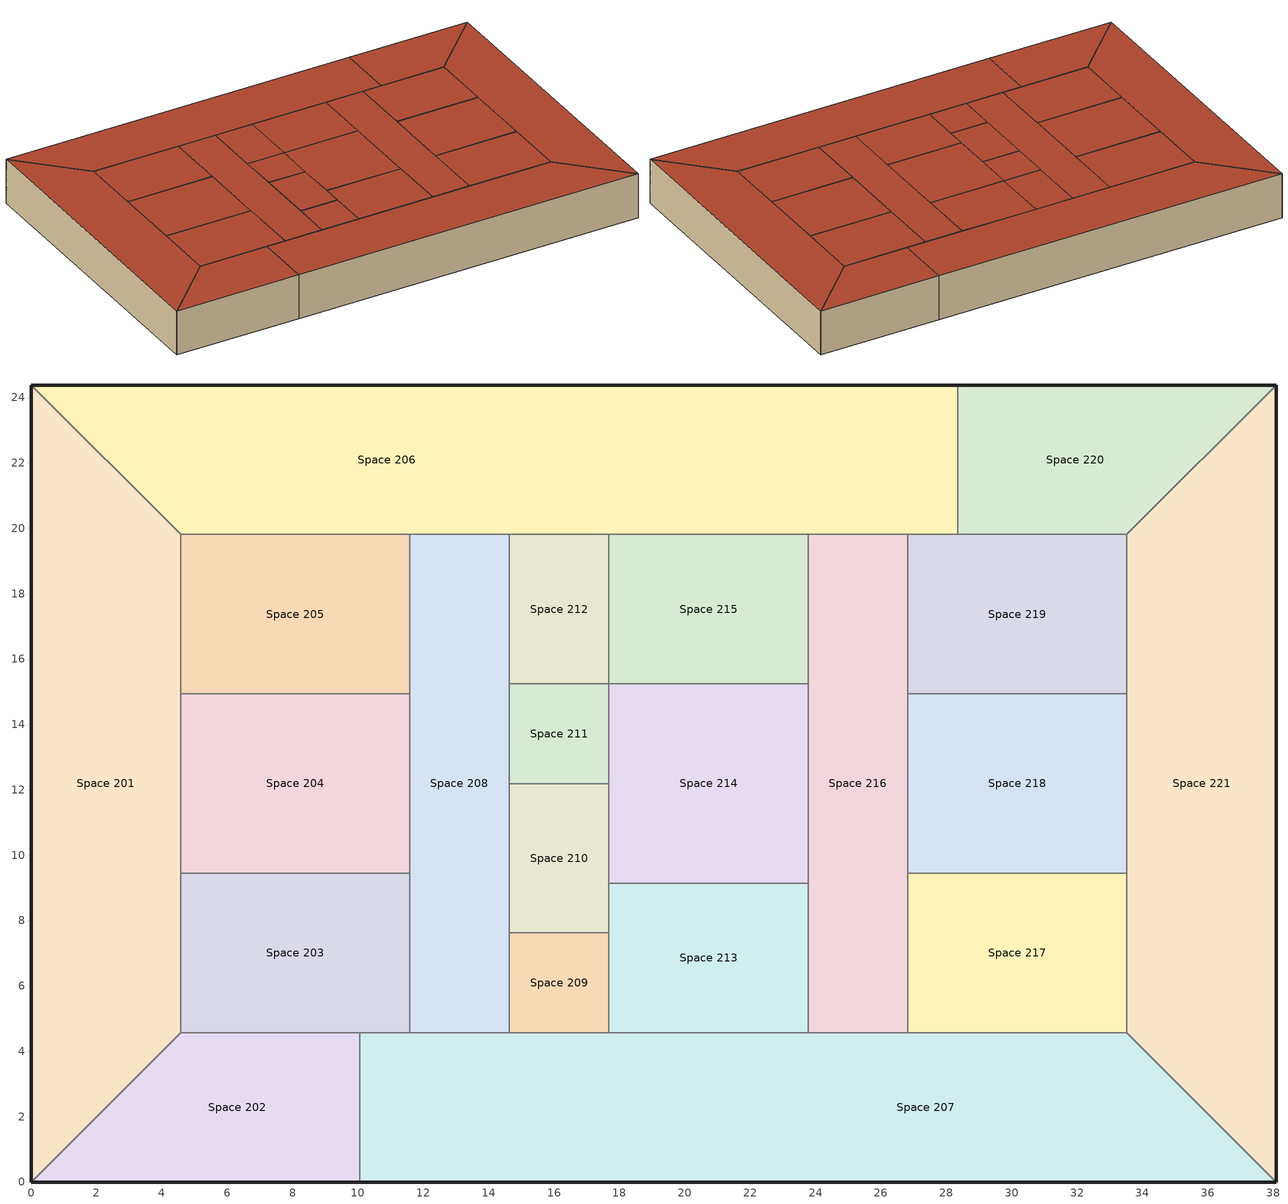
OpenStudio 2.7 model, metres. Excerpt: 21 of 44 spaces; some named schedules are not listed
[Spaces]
Space 220
 floor to Space 122: 38.1,24.38 33.53,19.81 28.35,19.81 28.35,24.38 z3.66
 wall outside: 38.1,24.38 28.35,24.38 z3.66:7.32
 wall to Space 221: 33.53,19.81 38.1,24.38 z3.66:7.32
 wall to Space 219: 28.35,19.81 33.53,19.81 z3.66:7.32
 wall to Space 206: 28.35,24.38 28.35,19.81 z3.66:7.32
 roof outside: 28.35,24.38 28.35,19.81 33.53,19.81 38.1,24.38 z7.32
Space 218
 floor to Space 120: 33.53,14.94 33.53,9.45 26.82,9.45 26.82,14.94 z3.66
 wall to Space 221: 33.53,9.45 33.53,14.94 z3.66:7.32
 wall to Space 217: 26.82,9.45 33.53,9.45 z3.66:7.32
 wall to Space 216: 26.82,14.94 26.82,9.45 z3.66:7.32
 wall to Space 219: 33.53,14.94 26.82,14.94 z3.66:7.32
 roof outside: 26.82,14.94 26.82,9.45 33.53,9.45 33.53,14.94 z7.32
Space 216
 floor to Space 117: 26.82,19.81 26.82,14.94 26.82,9.45 26.82,4.57 23.77,4.57 23.77,9.14 23.77,15.24 23.77,19.81 z3.66
 wall to Space 206: 26.82,19.81 23.77,19.81 z3.66:7.32
 wall to Space 219: 26.82,14.94 26.82,19.81 z3.66:7.32
 wall to Space 217: 26.82,4.57 26.82,9.45 z3.66:7.32
 wall to Space 207: 23.77,4.57 26.82,4.57 z3.66:7.32
 wall to Space 213: 23.77,9.14 23.77,4.57 z3.66:7.32
 wall to Space 214: 23.77,15.24 23.77,9.14 z3.66:7.32
 wall to Space 215: 23.77,19.81 23.77,15.24 z3.66:7.32
 roof outside: 23.77,19.81 23.77,15.24 23.77,9.14 23.77,4.57 26.82,4.57 26.82,9.45 26.82,14.94 26.82,19.81 z7.32
Space 214
 floor to Space 114: 23.77,15.24 23.77,9.14 17.68,9.14 17.68,12.19 17.68,15.24 z3.66
 wall to Space 213: 17.68,9.14 23.77,9.14 z3.66:7.32
 wall to Space 210: 17.68,12.19 17.68,9.14 z3.66:7.32
 wall to Space 211: 17.68,15.24 17.68,12.19 z3.66:7.32
 wall to Space 215: 23.77,15.24 17.68,15.24 z3.66:7.32
 roof outside: 17.68,15.24 17.68,12.19 17.68,9.14 23.77,9.14 23.77,15.24 z7.32
Space 217
 floor to Space 119: 33.53,9.45 33.53,4.57 26.82,4.57 26.82,9.45 z3.66
 wall to Space 221: 33.53,4.57 33.53,9.45 z3.66:7.32
 wall to Space 207: 26.82,4.57 33.53,4.57 z3.66:7.32
 roof outside: 26.82,9.45 26.82,4.57 33.53,4.57 33.53,9.45 z7.32
Space 213
 floor to Space 113: 23.77,9.14 23.77,4.57 19.2,4.57 17.68,4.57 17.68,7.62 17.68,9.14 z3.66
 wall to Space 209: 17.68,7.62 17.68,4.57 z3.66:7.32
 wall to Space 210: 17.68,9.14 17.68,7.62 z3.66:7.32
 wall to Space 207: 17.68,4.57 19.2,4.57 23.77,4.57 z3.66:7.32
 roof outside: 17.68,9.14 17.68,7.62 17.68,4.57 19.2,4.57 23.77,4.57 23.77,9.14 z7.32
Space 210
 floor to Space 110: 17.68,12.19 17.68,9.14 17.68,7.62 14.63,7.62 14.63,12.19 z3.66
 wall to Space 209: 14.63,7.62 17.68,7.62 z3.66:7.32
 wall to Space 208: 14.63,12.19 14.63,7.62 z3.66:7.32
 wall to Space 211: 17.68,12.19 14.63,12.19 z3.66:7.32
 roof outside: 14.63,12.19 14.63,7.62 17.68,7.62 17.68,9.14 17.68,12.19 z7.32
Space 209
 floor to Space 109: 17.68,7.62 17.68,4.57 14.63,4.57 14.63,7.62 z3.66
 wall to Space 207: 14.63,4.57 17.68,4.57 z3.66:7.32
 wall to Space 208: 14.63,7.62 14.63,4.57 z3.66:7.32
 roof outside: 14.63,7.62 14.63,4.57 17.68,4.57 17.68,7.62 z7.32
Space 203
 floor to Space 104: 11.58,9.45 11.58,4.57 10.06,4.57 4.57,4.57 4.57,9.45 z3.66
 wall to Space 208: 11.58,4.57 11.58,9.45 z3.66:7.32
 wall to Space 207: 10.06,4.57 11.58,4.57 z3.66:7.32
 wall to Space 202: 4.57,4.57 10.06,4.57 z3.66:7.32
 wall to Space 201: 4.57,9.45 4.57,4.57 z3.66:7.32
 wall to Space 204: 11.58,9.45 4.57,9.45 z3.66:7.32
 roof outside: 4.57,9.45 4.57,4.57 10.06,4.57 11.58,4.57 11.58,9.45 z7.32
Space 201
 floor to Space 101: 0,24.38 4.57,19.81 4.57,14.94 4.57,9.45 4.57,4.57 0,0 z3.66
 wall outside: 0,24.38 0,0 z3.66:7.32
 wall to Space 202: 0,0 4.57,4.57 z3.66:7.32
 wall to Space 206: 4.57,19.81 0,24.38 z3.66:7.32
 wall to Space 205: 4.57,14.94 4.57,19.81 z3.66:7.32
 wall to Space 204: 4.57,9.45 4.57,14.94 z3.66:7.32
 roof outside: 0,0 4.57,4.57 4.57,9.45 4.57,14.94 4.57,19.81 0,24.38 z7.32
Space 211
 floor to Space 111: 17.68,15.24 17.68,12.19 14.63,12.19 14.63,15.24 z3.66
 wall to Space 208: 14.63,15.24 14.63,12.19 z3.66:7.32
 wall to Space 212: 17.68,15.24 14.63,15.24 z3.66:7.32
 roof outside: 14.63,15.24 14.63,12.19 17.68,12.19 17.68,15.24 z7.32
Space 208
 floor to Space 108: 14.63,19.81 14.63,15.24 14.63,12.19 14.63,7.62 14.63,4.57 11.58,4.57 11.58,9.45 11.58,14.94 11.58,19.81 z3.66
 wall to Space 212: 14.63,15.24 14.63,19.81 z3.66:7.32
 wall to Space 207: 11.58,4.57 14.63,4.57 z3.66:7.32
 wall to Space 204: 11.58,14.94 11.58,9.45 z3.66:7.32
 wall to Space 205: 11.58,19.81 11.58,14.94 z3.66:7.32
 wall to Space 206: 14.63,19.81 11.58,19.81 z3.66:7.32
 roof outside: 11.58,19.81 11.58,14.94 11.58,9.45 11.58,4.57 14.63,4.57 14.63,7.62 14.63,12.19 14.63,15.24 14.63,19.81 z7.32
Space 204
 floor to Space 105: 11.58,14.94 11.58,9.45 4.57,9.45 4.57,14.94 z3.66
 wall to Space 205: 11.58,14.94 4.57,14.94 z3.66:7.32
 roof outside: 4.57,14.94 4.57,9.45 11.58,9.45 11.58,14.94 z7.32
Space 202
 floor to Space 102: 0,0 4.57,4.57 10.06,4.57 10.06,0 z3.66
 wall outside: 0,0 10.06,0 z3.66:7.32
 wall to Space 207: 10.06,0 10.06,4.57 z3.66:7.32
 roof outside: 10.06,0 10.06,4.57 4.57,4.57 0,0 z7.32
Space 206
 floor to Space 103: 19.2,24.38 19.2,19.81 4.57,19.81 0,24.38 z3.66
 floor to Space 118: 28.35,24.38 28.35,19.81 19.2,19.81 19.2,24.38 z3.66
 wall outside: 28.35,24.38 0,24.38 z3.66:7.32
 wall to Space 215: 17.68,19.81 19.2,19.81 23.77,19.81 z3.66:7.32
 wall to Space 212: 14.63,19.81 17.68,19.81 z3.66:7.32
 wall to Space 205: 4.57,19.81 11.58,19.81 z3.66:7.32
 wall to Space 219: 26.82,19.81 28.35,19.81 z3.66:7.32
 roof outside: 28.35,19.81 28.35,24.38 0,24.38 4.57,19.81 11.58,19.81 14.63,19.81 17.68,19.81 19.2,19.81 23.77,19.81 26.82,19.81 z7.32
Space 207
 floor to Space 116: 33.53,4.57 38.1,0 19.2,0 19.2,4.57 z3.66
 floor to Space 107: 19.2,4.57 19.2,0 10.06,0 10.06,4.57 z3.66
 wall outside: 10.06,0 38.1,0 z3.66:7.32
 wall to Space 221: 38.1,0 33.53,4.57 z3.66:7.32
 roof outside: 26.82,4.57 23.77,4.57 19.2,4.57 17.68,4.57 14.63,4.57 11.58,4.57 10.06,4.57 10.06,0 38.1,0 33.53,4.57 z7.32
Space 212
 floor to Space 112: 17.68,19.81 17.68,15.24 14.63,15.24 14.63,19.81 z3.66
 wall to Space 215: 17.68,15.24 17.68,19.81 z3.66:7.32
 roof outside: 14.63,19.81 14.63,15.24 17.68,15.24 17.68,19.81 z7.32
Space 205
 floor to Space 106: 11.58,19.81 11.58,14.94 4.57,14.94 4.57,19.81 z3.66
 roof outside: 4.57,19.81 4.57,14.94 11.58,14.94 11.58,19.81 z7.32
Space 219
 floor to Space 121: 33.53,19.81 33.53,14.94 26.82,14.94 26.82,19.81 28.35,19.81 z3.66
 wall to Space 221: 33.53,14.94 33.53,19.81 z3.66:7.32
 roof outside: 28.35,19.81 26.82,19.81 26.82,14.94 33.53,14.94 33.53,19.81 z7.32
Space 221
 floor to Space 123: 38.1,24.38 38.1,0 33.53,4.57 33.53,9.45 33.53,14.94 33.53,19.81 z3.66
 wall outside: 38.1,0 38.1,24.38 z3.66:7.32
 roof outside: 33.53,19.81 33.53,14.94 33.53,9.45 33.53,4.57 38.1,0 38.1,24.38 z7.32
Space 215
 floor to Space 115: 23.77,19.81 23.77,15.24 17.68,15.24 17.68,19.81 19.2,19.81 z3.66
 roof outside: 19.2,19.81 17.68,19.81 17.68,15.24 23.77,15.24 23.77,19.81 z7.32
[Building]
Building 1: Default Construction Set=General Construction Set
[Site]
Chula Vista Brown Field Naas: Latitude {deg}=32.58; Longitude {deg}=-116.98; Time Zone {hr}=-8; Elevation {m}=159
[ClimateZones]
Climate Zone Institution Name 1=ASHRAE; Climate Zone Document Name 1=ANSI/ASHRAE Standard 169; Climate Zone Document Year 1=2006; Climate Zone Value 1=0A; Climate Zone Institution Name 2=CEC; Climate Zone Document Name 2=California Climate Zone Descriptions; Climate Zone Document Year 2=1995; Climate Zone Value 2=1
[Site:WaterMainsTemperature]
Calculation Method=Correlation; Annual Average Outdoor Air Temperature {C}=27.0917; Maximum Difference In Monthly Average Outdoor Air Temperatures {deltaC}=16.8
[SizingPeriod:DesignDay] Daily Dry-Bulb Temperature Range {deltaC}=7; Barometric Pressure {Pa}=101253; Wind Speed {m/s}=2.3; Wind Direction {deg}=230; Sky Clearness=0; Rain Indicator=0; Snow Indicator=0; Day of Month=21; Month=6; Day Type=SummerDesignDay; Daylight Saving Time Indicator=0; Dry-Bulb Temperature Range Modifier Type=DefaultMultipliers; Solar Model Indicator=ASHRAETau; ASHRAE Taub=0.637; ASHRAE Taud=1.667
Name | Maximum Dry-Bulb Temperature {C} | Humidity Indicating Conditions at Maximum Dry-Bulb | Humidity Indicating Type
HANOI Ann Clg .4% Condns Enth=>MDB | 32.5 | 97000 | Enthalpy
HANOI Ann Clg .4% Condns DP=>MDB | 31.2 | 28.8 | Dewpoint
HANOI Ann Clg .4% Condns WB=>MDB | 32.6 | 29.3 | Wetbulb
HANOI Ann Clg .4% Condns DB=>MWB | 35.7 | 27.5 | Wetbulb
[Material:NoMass]
Name | Roughness | Thermal Resistance {m2-K/W} | Thermal Absorptance | Solar Absorptance | Visible Absorptance
CP02 CARPET PAD | VeryRough | 0.21648 | 0.9 | 0.7 | 0.8
Metal Framed Roof - 24inOC - 2x8 - R21 ins. | Smooth | 2.01118
Material No Mass 4 | Smooth | 0.691056
[Construction]
Interior Floor: 4 in. Normalweight Concrete Floor, CP02 CARPET PAD
Interior Wall: 5/8 in. Gypsum Board, 5/8 in. Gypsum Board
Slab On Grade: Floor Continuous Insulation, 4 in. Normalweight Concrete Floor, CP02 CARPET PAD
Exterior Roof R-24.51: Metal Framed Roof - 24inOC - 2x8 - R21 ins., Roof Continuous Insulation
Dual Pane Glazing: Dual Pane Low SHGC
Lightweight Wall R-25.97: 3/8 in. Stucco 4, 5/8 in. Gypboard, Exterior Wall Continuous Insulation 1 R-20.0, Material No Mass 4, 5/8 in. Gypboard
[WindowMaterial:Blind]
Window Material Blind 1: Slat Width {m}=0.025; Slat Separation {m}=0.01875; Front Side Slat Beam Solar Reflectance=0.5; Back Side Slat Beam Solar Reflectance=0.5; Front Side Slat Diffuse Solar Reflectance=0.5; Back Side Slat Diffuse Solar Reflectance=0.5; Slat Beam Visible Transmittance=0
[Material]
Name | Roughness | Thickness {m} | Conductivity {W/m-K} | Density {kg/m3} | Specific Heat {J/kg-K} | Thermal Absorptance | Solar Absorptance | Visible Absorptance
5/8 in. Gypsum Board | Smooth | 0.015875 | 0.16 | 800 | 1090 | 0.9 | 0.7 | 0.5
Roof Continuous Insulation | Rough | 0.0508 | 0.0245764 | 24.0277 | 1590.984
Floor Continuous Insulation | Rough | 0.0254 | 0.0245764 | 24.0277 | 1590.984
4 in. Normalweight Concrete Floor | MediumRough | 0.1016 | 2.31 | 2322 | 832 | 0.9 | 0.7 | 0.7
3/8 in. Stucco 4 | Smooth | 0.009525 | 0.691861 | 1857.98 | 836.941
5/8 in. Gypboard | Smooth | 0.015875 | 0.160001 | 799.962 | 1088.568
Exterior Wall Continuous Insulation 1 R-20.0 | Smooth | 0.0865419 | 0.0245764 | 24.0277 | 1590.984
[WindowMaterial:SimpleGlazingSystem]
Dual Pane Low SHGC: U-Factor {W/m2-K}=2.55522; Solar Heat Gain Coefficient=0.25
[DefaultConstructionSet]
General Construction Set: Default Exterior Surface Constructions=Default Surface Constructions 1; Default Interior Surface Constructions=Default Surface Constructions 2; Default Ground Contact Surface Constructions=Default Surface Constructions 3; Default Exterior SubSurface Constructions=Default Sub Surface Constructions 2; Default Interior SubSurface Constructions=Default Sub Surface Constructions 1
[DefaultSurfaceConstructions]
Name | Wall Construction | Roof Ceiling Construction | Floor Construction
Default Surface Constructions 1 | Lightweight Wall R-25.97 | Exterior Roof R-24.51
Default Surface Constructions 2 | Interior Wall |  | Interior Floor
Default Surface Constructions 3 |  |  | Slab On Grade
[DefaultSubSurfaceConstructions]
Name | Fixed Window Construction | Operable Window Construction
Default Sub Surface Constructions 1
Default Sub Surface Constructions 2 | Dual Pane Glazing | Dual Pane Glazing
[DesignSpecification:OutdoorAir] Outdoor Air Method=Sum
Name | Outdoor Air Flow per Person {m3/s-person} | Outdoor Air Flow per Floor Area {m3/s-m2}
Storage Outdoor Air 1; Conference Outdoor Air 1; Open Office Outdoor Air 1; Private Office Outdoor Air 1 | 0.00235974 | 0.0003048
Corridor Outdoor Air 1 | 0 | 0.0003048
Lounge Outdoor Air 1 | 0.00235974 | 0.0006096
[ShadingControl]
Shading Control 1: Shading Type=InteriorBlind; Shading Device Material=Window Material Blind 1
[DefaultScheduleSet] People Activity Level Schedule=General Activity
Name | Hours of Operation Schedule | Number of People Schedule | Lighting Schedule | Electric Equipment Schedule | Infiltration Schedule
General Schedule Set | General HVAC Availability | General Occupancy | General Lighting | General Equipment | General Infiltration
24hr Schedule Set | 24 Hr Service HVAC Availability | 24 Hr Service People | 24 Hr Service Lighting | 24 Hr Service Equipment | 24 Hr Service Infiltration
High Occupancy | General HVAC Availability | High Density Occupancy | General Lighting | General Equipment | General Infiltration
[SpaceType] Standards Template=90.1-2004; Standards Building Type=Office
Name | Default Schedule Set | Design Specification Outdoor Air Object | Standards Space Type
Storage | General Schedule Set | Storage Outdoor Air 1 | Storage
Conference | High Occupancy | Conference Outdoor Air 1 | Conference
Corridor | General Schedule Set | Corridor Outdoor Air 1 | Corridor
Data | 24hr Schedule Set |  | IT_Room
Elevator | 24hr Schedule Set
Lounge | High Occupancy | Lounge Outdoor Air 1 | BreakRoom
Mech and Elec | 24hr Schedule Set |  | Elec/MechRoom
Open Office | General Schedule Set | Open Office Outdoor Air 1 | OpenOffice
Private Office | General Schedule Set | Private Office Outdoor Air 1 | ClosedOffice
Restroom | General Schedule Set |  | Restroom
Stairway | General Schedule Set |  | Stair
[People:Definition] Number of People Calculation Method=Area/Person; Fraction Radiant=0.3
Name | Space Floor Area per Person {m2/person}
Storage People Definition; Restroom People Definition | 46.45152
Conference People Definition; Lounge People Definition | 1.85806
Corridor People Definition; Data People Definition; Elevator People Definition; Mech and Elec People Definition; Stairway People Definition | 92.90304
Open Office People Definition; Private Office People Definition | 13.9355
[People] Multiplier=1
Name | People Definition | Space or SpaceType
Storage People | Storage People Definition | Storage
Conference People | Conference People Definition | Conference
Corridor People | Corridor People Definition | Corridor
Data People | Data People Definition | Data
Elevator People | Elevator People Definition | Elevator
Lounge People | Lounge People Definition | Lounge
Mech and Elec People | Mech and Elec People Definition | Mech and Elec
Open Office People | Open Office People Definition | Open Office
Private Office People | Private Office People Definition | Private Office
Restroom People | Restroom People Definition | Restroom
Stairway People | Stairway People Definition | Stairway
[Lights:Definition] Design Level Calculation Method=Watts/Area
Name | Watts per Space Floor Area {W/m2}
Storage Lights Definition; Corridor Lights Definition | 3.65973
Conference Lights Definition | 8.28821
Data Lights Definition; Lounge Lights Definition | 5.05904
Elevator Lights Definition | 4.9514
Mech and Elec Lights Definition | 4.62848
Open Office Lights Definition | 3.33681
Private Office Lights Definition | 4.52084
Restroom Lights Definition | 5.48959
Stairway Lights Definition | 6.24307
[Lights] Fraction Replaceable=1; Multiplier=1
Name | Lights Definition | Space or SpaceType
Storage Lights | Storage Lights Definition | Storage
Conference Lights | Conference Lights Definition | Conference
Corridor Lights | Corridor Lights Definition | Corridor
Data Lights | Data Lights Definition | Data
Elevator Lights | Elevator Lights Definition | Elevator
Lounge Lights | Lounge Lights Definition | Lounge
Mech and Elec Lights | Mech and Elec Lights Definition | Mech and Elec
Open Office Lights | Open Office Lights Definition | Open Office
Private Office Lights | Private Office Lights Definition | Private Office
Restroom Lights | Restroom Lights Definition | Restroom
Stairway Lights | Stairway Lights Definition | Stairway
[ElectricEquipment:Definition] Design Level Calculation Method=Watts/Area
Name | Watts per Space Floor Area {W/m2}
Storage Electric Equipment Definition; Corridor Electric Equipment Definition; Restroom Electric Equipment Definition | 2.15278
Conference Electric Equipment Definition | 10.7639
Data Electric Equipment Definition | 43.0556
Lounge Electric Equipment Definition | 16.1459
Mech and Elec Electric Equipment Definition | 8.61113
Open Office Electric Equipment Definition; Private Office Electric Equipment Definition | 11.8403
Elevator Electric Equipment Definition | 7.26564
[ElectricEquipment]
Name | Electric Equipment Definition | Space or SpaceType | Multiplier
Storage Electric Equipment | Storage Electric Equipment Definition | Storage | 1
Conference Electric Equipment | Conference Electric Equipment Definition | Conference | 1
Corridor Electric Equipment | Corridor Electric Equipment Definition | Corridor | 1
Data Electric Equipment | Data Electric Equipment Definition | Data | 1
Lounge Electric Equipment | Lounge Electric Equipment Definition | Lounge | 1
Mech and Elec Electric Equipment | Mech and Elec Electric Equipment Definition | Mech and Elec | 1
Open Office Electric Equipment | Open Office Electric Equipment Definition | Open Office | 1
Private Office Electric Equipment | Private Office Electric Equipment Definition | Private Office | 1
Restroom Electric Equipment | Restroom Electric Equipment Definition | Restroom | 1
Electric Equipment 1 | Elevator Electric Equipment Definition | Elevator
[SpaceInfiltration:DesignFlowRate]
Name | Space or SpaceType | Design Flow Rate Calculation Method | Flow per Exterior Surface Area {m3/s-m2} | Flow per Space Floor Area {m3/s-m2} | Schedule
Storage Infiltration | Storage | Flow/ExteriorArea | 0.0002032
Conference Infiltration | Conference | Flow/ExteriorArea | 0.0002032
Corridor Infiltration | Corridor | Flow/ExteriorArea | 0.0002032
Data Infiltration | Data | Flow/ExteriorArea | 0.0002032
Elevator Infiltration | Elevator | Flow/ExteriorArea | 0.0002032
Lounge Infiltration | Lounge | Flow/ExteriorArea | 0.0002032
Mech and Elec Infiltration | Mech and Elec | Flow/ExteriorArea | 0.0002032 | 0
Open Office Infiltration | Open Office | Flow/ExteriorArea | 0.0002032
Private Office Infiltration | Private Office | Flow/ExteriorArea | 0.0002032
Restroom Infiltration | Restroom | Flow/ExteriorArea | 0.0002032
Stairway Infiltration | Stairway | Flow/ExteriorArea | 0.0002032
189.1-2009 - Office - BreakRoom - CZ1-3 Infiltration | Mech and Elec | Flow/Area | 0 | 0.001524 | Sizing Infiltation
[Space] Building Story=Story 2
Name | Space Type
Space 221; Space 218; Space 201; Space 204; Space 203; Space 219 | Open Office
Space 220; Space 202 | Conference
Space 215 | Storage
Space 213 | Stairway
Space 211 | Data
Space 210 | Restroom
Space 206; Space 205; Space 207; Space 217 | Private Office
Space 214 | Mech and Elec
Space 212 | Lounge
Space 209 | Elevator
Space 216; Space 208 | Corridor
[BuildingStory]
Story 2: Nominal Z Coordinate {m}=3.6576; Nominal Floor to Floor Height {m}=3.6576; Nominal Floor to Ceiling Height {m}=3.6576
[Schedule:Ruleset]
Name | Default Day Schedule | Summer Design Day Schedule | Winter Design Day Schedule
General Activity | General Activity Default
General Equipment | General Equipment Default | General Equipment Summer Design Day 3 | General Equipment Winter Design Day 3
General Lighting | General Lighting Default | General Lighting Summer Design Day 3 | General Lighting Winter Design Day 3
General Occupancy | General Occupancy Default | General Occupancy Summer Design Day 3 | General Occupancy Winter Design Day 3
General Infiltration | General Infiltration Default | General Infiltration Summer Design Day 3 | General Infiltration Winter Design Day 3
General HVAC Availability | General HVAC Availability Default | General HVAC Availability Summer Design Day 3 | General HVAC Availability Winter Design Day 3
24 Hr Service Equipment | 24 Hr Service Equipment Default | 24 Hr Service Equipment Summer Design Day 3 | 24 Hr Service Equipment Winter Design Day 3
24 Hr Service Lighting | 24 Hr Service Lighting Default | 24 Hr Service Lighting Summer Design Day 3 | 24 Hr Service Lighting Winter Design Day 3
24 Hr Service Infiltration | 24 Hr Service Infiltration Default | 24 Hr Service Infiltration Summer Design Day 3 | 24 Hr Service Infiltration Winter Design Day 3
24 Hr Service HVAC Availability | 24 Hr Service HVAC Availability Default | 24 Hr Service HVAC Availability Summer Design Day 3 | 24 Hr Service HVAC Availability Winter Design Day 3
24 Hr Service People | Schedule Day 1
High Density Occupancy | Schedule Day 7 | Schedule Day 9 | Schedule Day 10
Sizing Infiltation | Schedule Day 44 | Schedule Day 46 | Schedule Day 47
[Schedule:Day]
General Activity Default: 24, 0, 450
General Lighting Default: 4, 0, 0, 5, 0, 0.043, 6, 0, 0.116, 7, 0, 0.191, 8, 0, 0.359, 17, 0, 0.48, 18, 0, 0.332, 19, 0, 0.197, 20, 0, 0.077, 21, 0, 0.042, 22, 0, 0.149, 23, 0, 0.073, 24, 0, 0.027
General Occupancy Default: 6, 0, 0, 7, 0, 0.1, 8, 0, 0.2, 12, 0, 0.95, 13, 0, 0.5, 17, 0, 0.95, 18, 0, 0.3, 22, 0, 0.1, 24, 0, 0.05
General HVAC Availability Default: 6, 0, 0, 22, 0, 1, 24, 0, 0
General Lighting Winter Design Day 3; General Occupancy Winter Design Day 3: 24, 0, 0
General Lighting Summer Design Day 3; General Occupancy Summer Design Day 3; General HVAC Availability Winter Design Day 3; General HVAC Availability Summer Design Day 3: 24, 0, 1
[Schedule:Rule] Date Specification Type=DateRange; Start Month=1; Start Day=1; End Month=12; End Day=31
Name | Schedule Ruleset | Rule Order | Day Schedule | Apply Saturday | Apply Sunday
General Occupancy Sat Day Rule | General Occupancy | 3 | General Occupancy Sat Day | Yes
General Occupancy Sun Day Rule | General Occupancy | 2 | General Occupancy Sun Day |  | Yes
General Lighting Sat Day Rule 1 | General Lighting | 1 | General Lighting Sat Day 1 | Yes
General Occupancy Sat Day Rule 1 | General Occupancy | 1 | General Occupancy Sat Day 1 | Yes
General Occupancy Sun Day Rule 1 | General Occupancy | 0 | General Occupancy Sun Day 1 |  | Yes
General HVAC Availability Sat Day Rule 1 | General HVAC Availability | 1 | General HVAC Availability Sat Day 1 | Yes
General HVAC Availability Sun Day Rule 1 | General HVAC Availability | 0 | General HVAC Availability Sun Day 1 |  | Yes
